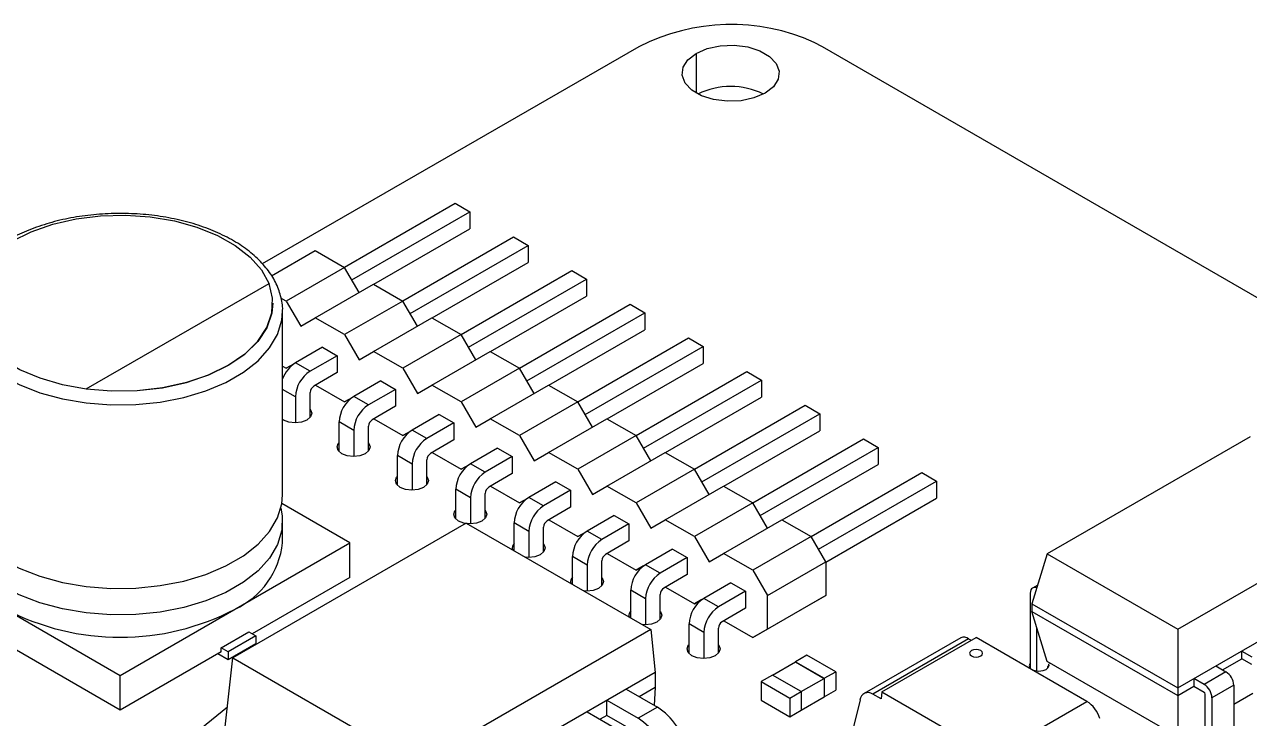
# Model space of a CAD drawing. Header units: millimetres. Extents: x -88 to 19, y -34 to 29.
# Drawn here: x -50.56 to -12.84, y 7.89 to 29.27 of the extents above; entities that cross this region are included whole.
import ezdxf

# ---------------------------------------------------------------- set-up
doc = ezdxf.new("R2010")
doc.units = ezdxf.units.MM

msp = doc.modelspace()

# ---------------------------------------------------------------- linework, layer by layer
at = {"color": 7, "linetype": 'Continuous', "lineweight": 25}
for p, q in [((-25.99, 28.583), (-26.247, 28.719)), ((-31.647, 28.583), (-43.238, 21.892)), ((-29.879, 28.379), (-29.879, 27.154)), ((-12.28, 20.668), (-25.99, 28.583)), ((-40.712, 21.79), (-37.297, 23.762)), ((-37.297, 23.762), (-36.844, 23.501)), ((-40.484, 21.4), (-36.844, 23.501)), ((-36.844, 23.501), (-36.844, 22.978)), ((-39.807, 21.268), (-36.844, 22.978)), ((-38.916, 20.754), (-35.501, 22.725)), ((-35.501, 22.725), (-35.048, 22.464)), ((-42.958, 21.527), (-41.607, 22.307)), ((-41.607, 22.307), (-40.708, 21.788)), ((-38.688, 20.363), (-35.048, 22.464)), ((-35.048, 22.464), (-35.048, 21.941)), ((-38.011, 20.231), (-35.048, 21.941)), ((-40.708, 21.788), (-42.505, 20.752)), ((-40.26, 21.011), (-40.708, 21.788)), ((-37.12, 19.717), (-33.705, 21.688)), ((-33.705, 21.688), (-33.252, 21.427)), ((-48.66, 18.044), (-43.031, 21.293)), ((-41.607, 20.233), (-39.81, 21.27)), ((-39.81, 21.27), (-38.912, 20.752)), ((-36.892, 19.326), (-33.252, 21.427)), ((-33.252, 21.427), (-33.252, 20.904)), ((-42.505, 20.752), (-42.665, 20.844)), ((-42.505, 20.752), (-42.056, 19.974)), ((-38.912, 20.752), (-40.708, 19.715)), ((-38.463, 19.974), (-38.912, 20.752)), ((-36.215, 19.194), (-33.252, 20.904)), ((-42.913, 20.681), (-42.913, 20.689)), ((-42.613, 14.782), (-42.613, 20.436)), ((-35.324, 18.68), (-31.909, 20.651)), ((-35.096, 18.289), (-31.456, 20.39)), ((-31.909, 20.651), (-31.456, 20.39)), ((-31.456, 20.39), (-31.456, 19.868)), ((-42.056, 19.974), (-41.607, 20.233)), ((-40.708, 19.715), (-41.607, 20.233)), ((-39.81, 19.196), (-38.014, 20.233)), ((-38.014, 20.233), (-37.116, 19.715)), ((-40.708, 19.715), (-40.259, 18.937)), ((-37.116, 19.715), (-38.912, 18.678)), ((-36.667, 18.937), (-37.116, 19.715)), ((-34.419, 18.157), (-31.456, 19.868)), ((-33.528, 17.643), (-30.113, 19.615)), ((-30.113, 19.615), (-29.66, 19.353)), ((-41.384, 19.329), (-42.218, 18.847)), ((-41.384, 19.329), (-40.931, 19.068)), ((-33.3, 17.252), (-29.66, 19.353)), ((-29.66, 19.353), (-29.66, 18.831)), ((-40.931, 19.068), (-41.766, 18.586)), ((-40.931, 19.068), (-40.931, 18.545)), ((-40.259, 18.937), (-39.81, 19.196)), ((-38.912, 18.678), (-39.81, 19.196)), ((-38.014, 18.159), (-36.218, 19.196)), ((-36.218, 19.196), (-35.32, 18.678)), ((-42.613, 18.74), (-42.505, 18.678)), ((-42.276, 18.81), (-42.505, 18.678)), ((-42.505, 18.678), (-42.276, 18.809)), ((-41.766, 18.586), (-42.218, 18.847)), ((-40.931, 18.545), (-41.652, 18.129)), ((-38.912, 18.678), (-38.463, 17.9)), ((-35.32, 18.678), (-37.116, 17.641)), ((-34.871, 17.9), (-35.32, 18.678)), ((-32.623, 17.121), (-29.66, 18.831)), ((-31.732, 16.606), (-28.316, 18.578)), ((-28.316, 18.578), (-27.864, 18.317)), ((-41.603, 18.157), (-40.708, 17.641)), ((-39.588, 18.292), (-40.422, 17.81)), ((-39.588, 18.292), (-39.135, 18.031)), ((-38.463, 17.9), (-38.014, 18.159)), ((-37.116, 17.641), (-38.014, 18.159)), ((-36.218, 17.123), (-34.422, 18.159)), ((-34.422, 18.159), (-33.524, 17.641)), ((-31.504, 16.215), (-27.864, 18.317)), ((-27.864, 18.317), (-27.864, 17.794)), ((-48.66, 18.036), (-48.66, 18.044)), ((-42.218, 17.802), (-42.613, 18.03)), ((-42.218, 17.802), (-42.218, 16.998)), ((-41.766, 17.167), (-41.766, 17.933)), ((-40.48, 17.773), (-40.708, 17.641)), ((-40.708, 17.641), (-40.48, 17.773)), ((-39.97, 17.549), (-40.422, 17.81)), ((-39.135, 18.031), (-39.97, 17.549)), ((-39.135, 18.031), (-39.135, 17.508)), ((-30.826, 16.084), (-27.864, 17.794)), ((-39.135, 17.508), (-39.856, 17.092)), ((-37.116, 17.641), (-36.667, 16.863)), ((-33.524, 17.641), (-35.32, 16.604)), ((-33.075, 16.863), (-33.524, 17.641)), ((-29.936, 15.569), (-26.52, 17.541)), ((-26.52, 17.541), (-26.068, 17.28)), ((-40.422, 16.765), (-40.875, 17.027)), ((-40.875, 16.114), (-40.875, 17.027)), ((-39.807, 17.12), (-38.912, 16.604)), ((-37.792, 17.255), (-38.626, 16.774)), ((-37.339, 16.994), (-38.174, 16.512)), ((-37.792, 17.255), (-37.339, 16.994)), ((-37.339, 16.994), (-37.339, 16.471)), ((-36.667, 16.863), (-36.218, 17.123)), ((-35.32, 16.604), (-36.218, 17.123)), ((-34.422, 16.086), (-32.626, 17.123)), ((-32.626, 17.123), (-31.728, 16.604)), ((-29.708, 15.178), (-26.068, 17.28)), ((-26.068, 17.28), (-26.068, 16.757)), ((-40.422, 16.765), (-40.422, 15.962)), ((-39.97, 16.13), (-39.97, 16.896)), ((-38.684, 16.736), (-38.912, 16.604)), ((-38.912, 16.604), (-38.684, 16.736)), ((-38.174, 16.512), (-38.626, 16.774)), ((-35.32, 16.604), (-34.871, 15.827)), ((-31.728, 16.604), (-33.524, 15.567)), ((-31.279, 15.827), (-31.728, 16.604)), ((-29.03, 15.047), (-26.068, 16.757)), ((-37.339, 16.471), (-38.06, 16.055)), ((-35.996, 16.218), (-36.83, 15.737)), ((-35.996, 16.218), (-35.543, 15.957)), ((-28.14, 14.533), (-24.724, 16.504)), ((-27.912, 14.142), (-24.272, 16.243)), ((-24.724, 16.504), (-24.272, 16.243)), ((-24.272, 16.243), (-24.272, 15.72)), ((-12.824, 16.571), (-19.071, 12.965)), ((-38.626, 15.728), (-39.079, 15.99)), ((-39.079, 15.077), (-39.079, 15.99)), ((-38.174, 15.093), (-38.174, 15.859)), ((-38.011, 16.084), (-37.116, 15.567)), ((-35.543, 15.957), (-36.377, 15.475)), ((-35.543, 15.957), (-35.543, 15.435)), ((-34.871, 15.827), (-34.422, 16.086)), ((-33.524, 15.567), (-34.422, 16.086)), ((-32.626, 15.049), (-30.83, 16.086)), ((-30.83, 16.086), (-29.932, 15.567)), ((-38.626, 15.728), (-38.626, 14.925)), ((-36.888, 15.699), (-37.116, 15.567)), ((-37.116, 15.567), (-36.888, 15.699)), ((-36.377, 15.475), (-36.83, 15.737)), ((-33.524, 15.567), (-33.075, 14.79)), ((-29.932, 15.567), (-31.728, 14.531)), ((-29.483, 14.79), (-29.932, 15.567)), ((-27.234, 14.01), (-24.272, 15.72)), ((-26.344, 13.496), (-22.928, 15.467)), ((-22.928, 15.467), (-22.476, 15.206)), ((-35.543, 15.435), (-36.264, 15.018)), ((-34.2, 15.182), (-35.034, 14.7)), ((-34.2, 15.182), (-33.747, 14.92)), ((-26.116, 13.105), (-22.476, 15.206)), ((-22.476, 15.206), (-22.476, 14.683)), ((-36.83, 14.692), (-37.283, 14.953)), ((-37.283, 14.04), (-37.283, 14.953)), ((-36.377, 14.056), (-36.377, 14.822)), ((-36.215, 15.047), (-35.32, 14.53)), ((-33.747, 14.92), (-34.581, 14.439)), ((-33.747, 14.92), (-33.747, 14.398)), ((-33.075, 14.79), (-32.626, 15.049)), ((-31.728, 14.531), (-32.626, 15.049)), ((-30.83, 14.012), (-29.034, 15.049)), ((-29.034, 15.049), (-28.136, 14.531)), ((-40.542, 13.302), (-42.636, 14.51)), ((-36.83, 14.692), (-36.83, 13.888)), ((-35.092, 14.662), (-35.32, 14.53)), ((-35.32, 14.53), (-35.092, 14.662)), ((-34.581, 14.439), (-35.034, 14.7)), ((-33.747, 14.398), (-34.468, 13.981)), ((-31.728, 14.531), (-31.279, 13.753)), ((-28.136, 14.531), (-29.932, 13.494)), ((-27.687, 13.753), (-28.136, 14.531)), ((-25.891, 12.712), (-22.476, 14.683)), ((-42.613, 13.302), (-42.613, 13.965)), ((-34.419, 14.01), (-33.524, 13.493)), ((-32.404, 14.145), (-33.238, 13.663)), ((-32.404, 14.145), (-31.951, 13.883)), ((-31.279, 13.753), (-30.83, 14.012)), ((-29.932, 13.494), (-30.83, 14.012)), ((-29.034, 12.975), (-27.238, 14.012)), ((-27.238, 14.012), (-26.34, 13.494)), ((-15.051, 10.644), (-8.804, 14.251)), ((-36.959, 13.909), (-44.143, 9.762)), ((-36.959, 13.909), (-31.278, 10.629)), ((-35.034, 13.655), (-35.487, 13.916)), ((-35.487, 13.059), (-35.487, 13.916)), ((-35.034, 13.655), (-35.034, 12.851)), ((-34.581, 13.019), (-34.581, 13.785)), ((-33.296, 13.626), (-33.524, 13.493)), ((-33.524, 13.493), (-33.296, 13.625)), ((-32.785, 13.402), (-33.238, 13.663)), ((-31.951, 13.883), (-32.785, 13.402)), ((-31.951, 13.883), (-31.951, 13.361)), ((-47.613, 9.22), (-40.542, 13.302)), ((-40.542, 12.23), (-40.542, 13.302)), ((-31.951, 13.361), (-32.672, 12.944)), ((-29.932, 13.494), (-29.483, 12.716)), ((-26.34, 13.494), (-28.136, 12.457)), ((-25.891, 12.716), (-26.34, 13.494)), ((-33.238, 12.618), (-33.69, 12.879)), ((-33.69, 12.022), (-33.69, 12.879)), ((-32.623, 12.973), (-31.728, 12.457)), ((-30.607, 13.108), (-31.442, 12.626)), ((-30.155, 12.847), (-30.989, 12.365)), ((-30.607, 13.108), (-30.155, 12.847)), ((-30.155, 12.847), (-30.155, 12.324)), ((-29.483, 12.716), (-29.034, 12.975)), ((-28.136, 12.457), (-29.034, 12.975)), ((-19.071, 12.965), (-19.541, 11.426)), ((-19.071, 12.965), (-15.051, 10.644)), ((-33.238, 12.618), (-33.238, 11.814)), ((-32.785, 11.983), (-32.785, 12.749)), ((-31.499, 12.589), (-31.728, 12.457)), ((-31.728, 12.457), (-31.5, 12.588)), ((-30.989, 12.365), (-31.442, 12.626)), ((-28.136, 12.457), (-27.687, 11.679)), ((-27.687, 11.679), (-25.891, 12.716)), ((-25.891, 12.716), (-25.891, 11.679)), ((-15.051, 8.834), (-8.334, 12.712)), ((-52.917, 12.281), (-47.613, 9.22)), ((-40.542, 12.23), (-43.548, 10.495)), ((-30.155, 12.324), (-30.876, 11.908)), ((-28.811, 12.071), (-29.646, 11.589)), ((-28.811, 12.071), (-28.359, 11.81)), ((-31.442, 11.581), (-31.894, 11.842)), ((-31.894, 10.985), (-31.894, 11.842)), ((-30.989, 10.946), (-30.989, 11.712)), ((-30.827, 11.936), (-29.932, 11.42)), ((-28.359, 11.81), (-29.193, 11.328)), ((-28.359, 11.81), (-28.359, 11.287)), ((-19.594, 11.754), (-19.594, 9.438)), ((-19.365, 12.001), (-19.524, 11.91)), ((-31.442, 11.581), (-31.442, 10.777)), ((-29.703, 11.552), (-29.932, 11.42)), ((-29.932, 11.42), (-29.704, 11.552)), ((-29.193, 11.328), (-29.646, 11.589)), ((-28.136, 10.383), (-26.34, 11.42)), ((-27.687, 10.642), (-27.687, 11.679)), ((-25.891, 11.679), (-27.687, 10.642)), ((-26.34, 11.42), (-25.891, 11.679)), ((-19.541, 11.426), (-15.051, 8.834)), ((-19.541, 11.426), (-19.541, 11.189)), ((-47.613, 8.148), (-52.917, 11.21)), ((-28.359, 11.287), (-29.08, 10.871)), ((-19.541, 11.189), (-15.051, 8.597)), ((-19.071, 9.65), (-19.541, 11.189)), ((-31.278, 10.629), (-38.462, 6.482)), ((-31.278, 10.629), (-31.146, 9.309)), ((-29.646, 10.544), (-30.098, 10.805)), ((-30.098, 9.893), (-30.098, 10.805)), ((-29.193, 9.909), (-29.193, 10.675)), ((-29.031, 10.899), (-28.136, 10.383)), ((-27.687, 10.642), (-28.136, 10.383)), ((-19.389, 9.346), (-19.389, 10.691)), ((-15.051, 10.644), (-15.051, 7.329)), ((-44.502, 10.067), (-43.654, 10.556)), ((-43.441, 10.434), (-44.29, 9.944)), ((-43.441, 10.189), (-44.29, 9.699)), ((-43.654, 10.556), (-43.441, 10.434)), ((-43.441, 10.434), (-43.441, 10.189)), ((-29.646, 10.544), (-29.646, 9.741)), ((-21.729, 10.381), (-24.708, 8.661)), ((-21.493, 10.348), (-24.443, 8.645)), ((-24.163, 8.715), (-21.262, 10.39)), ((-21.493, 10.348), (-21.414, 10.302)), ((-17.849, 8.42), (-21.262, 10.39)), ((-44.502, 9.944), (-47.613, 8.148)), ((-44.29, 9.699), (-44.608, 9.883)), ((-44.502, 9.944), (-44.502, 10.067)), ((-44.29, 9.944), (-44.502, 10.067)), ((-44.29, 9.944), (-44.29, 9.699)), ((-26.469, 9.843), (-26.823, 9.639)), ((-25.585, 9.333), (-26.469, 9.843)), ((-13.085, 9.732), (-13.085, 9.968)), ((-13.085, 9.968), (-12.774, 9.789)), ((-44.437, 7.172), (-44.143, 9.762)), ((-44.143, 9.762), (-38.462, 6.482)), ((-27.528, 9.23), (-26.822, 9.638)), ((-26.823, 9.639), (-26.823, 9.637)), ((-26.823, 9.639), (-25.939, 9.129)), ((-26.822, 9.638), (-25.94, 9.128)), ((-15.051, 7.329), (-19.071, 9.65)), ((-19.037, 9.533), (-19.057, 9.496)), ((-19.057, 9.438), (-19.057, 9.496)), ((-18.997, 9.607), (-19.013, 9.577)), ((-13.881, 9.509), (-13.57, 9.33)), ((-13.676, 9.391), (-13.085, 9.732)), ((-12.774, 9.552), (-13.085, 9.732)), ((-47.613, 8.148), (-47.613, 9.22)), ((-31.146, 9.309), (-38.33, 5.161)), ((-31.146, 9.309), (-31.146, 8.842)), ((-27.53, 9.231), (-27.883, 9.027)), ((-26.646, 8.721), (-27.53, 9.231)), ((-26.646, 8.721), (-25.94, 9.128)), ((-25.94, 9.128), (-25.94, 8.558)), ((-25.939, 9.129), (-25.585, 9.333)), ((-25.939, 9.129), (-25.939, 8.557)), ((-25.585, 9.333), (-25.585, 8.761)), ((-14.553, 9.121), (-14.553, 8.885)), ((-14.241, 8.942), (-14.553, 9.121)), ((-13.57, 9.33), (-14.241, 8.942)), ((-32.035, 8.795), (-31.074, 8.241)), ((-31.146, 8.842), (-31.631, 8.562)), ((-31.146, 8.842), (-31.171, 8.297)), ((-27.883, 9.027), (-27.883, 8.455)), ((-27.883, 9.027), (-26.999, 8.516)), ((-26.999, 8.516), (-26.646, 8.721)), ((-26.646, 8.721), (-26.646, 8.149)), ((-25.939, 8.557), (-25.585, 8.761)), ((-24.163, 8.715), (-24.188, 8.497)), ((-24.163, 8.715), (-20.75, 6.745)), ((-15.051, 8.597), (-14.553, 8.885)), ((-14.553, 8.885), (-14.241, 8.705)), ((-13.329, 8.913), (-14.001, 8.525)), ((-13.329, 8.913), (-13.329, 7.017)), ((-32.627, 7.987), (-32.627, 8.453)), ((-32.627, 8.453), (-31.667, 7.899)), ((-27.883, 8.455), (-26.999, 7.945)), ((-26.999, 8.516), (-26.999, 7.945)), ((-26.646, 8.15), (-25.94, 8.558)), ((-25.94, 8.558), (-25.939, 8.557)), ((-24.836, 8.471), (-25.039, 7.638)), ((-24.188, 8.497), (-24.443, 8.645)), ((-20.75, 6.745), (-17.849, 8.42)), ((-14.206, 6.328), (-14.206, 8.644)), ((-14.001, 8.525), (-14.001, 6.236)), ((-12.739, 8.664), (-13.329, 8.323)), ((-44.315, 8.243), (-45.129, 7.572)), ((-33.238, 8.101), (-32.278, 7.546)), ((-32.627, 7.987), (-32.834, 7.867)), ((-31.667, 7.432), (-32.627, 7.987)), ((-31.074, 8.241), (-31.667, 7.899)), ((-26.999, 7.945), (-26.646, 8.149))]:
    msp.add_line(p, q, dxfattribs=at)
at = {"color": 7, "linetype": 'Continuous', "lineweight": 25, "flags": 128}
for points in [[(-29.879, 28.379), (-29.537, 28.526), (-29.137, 28.612), (-28.711, 28.63), (-28.294, 28.578), (-27.92, 28.459), (-27.618, 28.285), (-27.413, 28.069), (-27.322, 27.828), (-27.353, 27.582), (-27.502, 27.351), (-27.758, 27.154), (-28.1, 27.006), (-28.5, 26.92), (-28.926, 26.903), (-29.343, 26.955), (-29.717, 27.073), (-30.019, 27.247), (-30.224, 27.464), (-30.315, 27.704), (-30.284, 27.95), (-30.135, 28.181), (-29.879, 28.379)], [(-50.937, 22.6), (-50.35, 22.887), (-49.689, 23.115), (-48.973, 23.278), (-48.22, 23.372), (-47.451, 23.393), (-46.687, 23.341), (-45.947, 23.218), (-45.252, 23.027), (-44.62, 22.773), (-44.069, 22.463), (-43.613, 22.105), (-43.264, 21.709), (-43.031, 21.285)], [(-48.66, 18.036), (-49.394, 18.17), (-50.08, 18.372), (-50.7, 18.635), (-51.237, 18.953), (-51.677, 19.318), (-52.008, 19.719), (-52.221, 20.146), (-52.311, 20.588), (-52.274, 21.032), (-52.112, 21.466), (-51.83, 21.88), (-51.435, 22.261), (-50.937, 22.6)], [(-48.66, 18.044), (-47.877, 17.98), (-47.088, 17.993), (-46.313, 18.082), (-45.574, 18.245), (-44.894, 18.477), (-44.29, 18.771), (-43.78, 19.119), (-43.379, 19.512), (-43.097, 19.938), (-42.943, 20.386), (-42.921, 20.842), (-43.031, 21.293)], [(-52.613, 20.411), (-52.569, 20.05), (-52.408, 19.618), (-52.136, 19.205), (-51.757, 18.821), (-51.282, 18.475), (-50.72, 18.175), (-50.086, 17.927), (-49.393, 17.739), (-48.659, 17.614), (-47.901, 17.555), (-47.135, 17.563), (-46.381, 17.639), (-45.656, 17.78), (-44.976, 17.984), (-44.359, 18.245), (-43.818, 18.557), (-43.365, 18.914), (-43.013, 19.306), (-42.768, 19.725), (-42.636, 20.16), (-42.613, 20.451)], [(-42.913, 20.681), (-42.943, 20.378), (-43.097, 19.93), (-43.379, 19.504), (-43.78, 19.111), (-44.29, 18.763), (-44.894, 18.468), (-45.574, 18.237), (-46.313, 18.074), (-47.088, 17.985), (-47.877, 17.972), (-48.66, 18.036)], [(-41.766, 17.417), (-41.756, 17.404), (-41.717, 17.292), (-41.756, 17.179), (-41.866, 17.084), (-42.031, 17.021), (-42.225, 16.998), (-42.42, 17.021), (-42.584, 17.084), (-42.613, 17.103)], [(-39.97, 16.38), (-39.96, 16.367), (-39.921, 16.255), (-39.96, 16.143), (-40.07, 16.048), (-40.235, 15.984), (-40.429, 15.962), (-40.624, 15.984), (-40.788, 16.048), (-40.899, 16.143), (-40.937, 16.255), (-40.899, 16.367), (-40.875, 16.396)], [(-38.174, 15.343), (-38.164, 15.33), (-38.125, 15.218), (-38.164, 15.106), (-38.274, 15.011), (-38.439, 14.947), (-38.633, 14.925), (-38.828, 14.947), (-38.992, 15.011), (-39.102, 15.106), (-39.141, 15.218), (-39.102, 15.33), (-39.079, 15.359)], [(-52.613, 14.782), (-52.569, 14.396), (-52.408, 13.964), (-52.136, 13.551), (-51.757, 13.167), (-51.282, 12.82), (-50.72, 12.52), (-50.086, 12.273), (-49.393, 12.084), (-48.659, 11.959), (-47.901, 11.9), (-47.135, 11.908), (-46.381, 11.984), (-45.656, 12.126), (-44.976, 12.329), (-44.359, 12.59), (-43.818, 12.903), (-43.365, 13.259), (-43.013, 13.652), (-42.768, 14.07), (-42.636, 14.506), (-42.613, 14.782)], [(-42.664, 14.373), (-42.622, 14.131), (-42.636, 13.689), (-42.768, 13.254), (-43.013, 12.835), (-43.365, 12.443), (-43.818, 12.086), (-44.359, 11.774), (-44.976, 11.513), (-45.656, 11.309), (-46.381, 11.168), (-47.135, 11.092), (-47.901, 11.083), (-48.659, 11.143), (-49.393, 11.268), (-50.086, 11.456), (-50.72, 11.704), (-51.282, 12.004), (-51.757, 12.35), (-52.136, 12.734), (-52.408, 13.147), (-52.569, 13.579), (-52.612, 14.02), (-52.563, 14.373)], [(-36.976, 13.899), (-37.031, 13.91), (-37.196, 13.974), (-37.306, 14.069), (-37.345, 14.181), (-37.306, 14.293), (-37.283, 14.322)], [(-36.377, 14.306), (-36.368, 14.293), (-36.329, 14.181), (-36.368, 14.069), (-36.478, 13.974), (-36.643, 13.91), (-36.837, 13.888), (-36.931, 13.893)], [(-34.581, 13.269), (-34.572, 13.257), (-34.533, 13.144), (-34.572, 13.032), (-34.682, 12.937), (-34.847, 12.873), (-35.041, 12.851), (-35.135, 12.856)], [(-32.785, 12.232), (-32.776, 12.22), (-32.737, 12.108), (-32.776, 11.995), (-32.886, 11.9), (-33.051, 11.837), (-33.245, 11.814), (-33.339, 11.819)], [(-19.393, 11.912), (-19.401, 11.915), (-19.446, 11.925), (-19.487, 11.923), (-19.524, 11.91), (-19.554, 11.885), (-19.576, 11.85), (-19.59, 11.806), (-19.594, 11.754)], [(-30.989, 11.196), (-30.98, 11.183), (-30.941, 11.071), (-30.98, 10.958), (-31.09, 10.863), (-31.255, 10.8), (-31.449, 10.777), (-31.543, 10.783)], [(-29.193, 10.159), (-29.184, 10.146), (-29.145, 10.034), (-29.184, 9.922), (-29.294, 9.826), (-29.458, 9.763), (-29.653, 9.741), (-29.847, 9.763), (-30.012, 9.826), (-30.122, 9.922), (-30.161, 10.034), (-30.122, 10.146), (-30.098, 10.175)], [(-21.121, 9.982), (-21.186, 10.007), (-21.262, 10.016), (-21.339, 10.007), (-21.404, 9.982), (-21.447, 9.944), (-21.462, 9.9), (-21.447, 9.856), (-21.404, 9.818), (-21.339, 9.793), (-21.262, 9.785), (-21.186, 9.793), (-21.121, 9.818), (-21.078, 9.856), (-21.062, 9.9), (-21.078, 9.944), (-21.121, 9.982)], [(-21.121, 9.982), (-21.186, 10.007), (-21.262, 10.016), (-21.339, 10.007), (-21.404, 9.982), (-21.447, 9.944), (-21.462, 9.9), (-21.447, 9.856), (-21.404, 9.818), (-21.339, 9.793), (-21.262, 9.785), (-21.186, 9.793), (-21.121, 9.818), (-21.078, 9.856), (-21.062, 9.9), (-21.078, 9.944), (-21.121, 9.982)], [(-19.037, 9.563), (-19.026, 9.515), (-19.048, 9.449), (-19.113, 9.393), (-19.211, 9.355), (-19.326, 9.342), (-19.44, 9.355), (-19.514, 9.381)]]:
    msp.add_lwpolyline(points, dxfattribs=at)
at = {"color": 7, "linetype": 'Continuous', "lineweight": 25}
for centre, radius, start, end in [((-28.806, 23.054), 6.216, 65.6929, 117.1949), ((-28.818, 25.071), 2.289, 63.8566, 116.1434), ((-41.686, 18.018), 0.985, 122.6774, 160.2454), ((-41.236, 17.757), 0.984, 122.6055, 177.3945), ((-41.52, 17.922), 0.246, 122.6055, 177.3945), ((-39.892, 16.982), 0.984, 122.6055, 177.3945), ((-39.44, 16.721), 0.984, 122.6055, 177.3945), ((-39.724, 16.885), 0.246, 122.6055, 177.3945), ((-38.096, 15.945), 0.984, 122.6055, 177.3945), ((-37.644, 15.684), 0.984, 122.6055, 177.3945), ((-37.928, 15.848), 0.246, 122.6055, 177.3945), ((-36.3, 14.908), 0.984, 122.6055, 177.3945), ((-35.847, 14.647), 0.984, 122.6055, 177.3945), ((-36.132, 14.811), 0.246, 122.6055, 177.3945), ((-34.504, 13.871), 0.984, 122.6055, 177.3945), ((-34.051, 13.61), 0.984, 122.6055, 177.3945), ((-34.336, 13.774), 0.246, 122.6055, 177.3945), ((-32.708, 12.834), 0.984, 122.6055, 177.3945), ((-45.151, 13.577), 2.553, 294.8673, 353.8125), ((-35.352, 13.143), 0.195, 133.3804, 195.9037), ((-32.255, 12.573), 0.984, 122.6055, 177.3945), ((-32.54, 12.737), 0.246, 122.6055, 177.3945), ((-30.912, 11.798), 0.984, 122.6055, 177.3945), ((-33.556, 12.107), 0.195, 133.3804, 195.9037), ((-30.459, 11.536), 0.984, 122.6055, 177.3945), ((-30.744, 11.701), 0.246, 122.6055, 177.3945), ((-29.116, 10.761), 0.984, 122.6055, 177.3945), ((-28.663, 10.5), 0.984, 122.6055, 177.3945), ((-47.613, 18.021), 7.629, 242.391, 297.609), ((-31.76, 11.07), 0.195, 133.3804, 195.9037), ((-28.948, 10.664), 0.246, 122.6055, 177.3945), ((-21.64, 10.155), 0.242, 52.6155, 111.3527), ((-19.503, 9.514), 0.121, 139.1097, 242.2676), ((-13.851, 8.889), 0.523, 2.6055, 57.3945), ((-24.587, 8.437), 0.252, 55.3814, 172.4001), ((-14.523, 8.502), 0.523, 2.6055, 57.3945), ((-14.283, 8.64), 0.0768, 2.6055, 57.3945), ((-18.334, 7.649), 0.91, 15.3924, 57.823), ((-32.21, 6.487), 2.09, 11.6278, 57.0661), ((-32.803, 6.145), 2.09, 11.6278, 57.0661)]:
    msp.add_arc(centre, radius, start, end, dxfattribs=at)
msp.add_open_spline([(-42.615, 20.452), (-42.615, 20.458), (-42.599, 20.61), (-42.664, 20.909), (-42.815, 21.334), (-43.075, 21.738), (-43.424, 22.114), (-43.863, 22.457), (-44.381, 22.759), (-44.967, 23.012), (-45.607, 23.212), (-46.288, 23.354), (-46.996, 23.437), (-47.715, 23.459), (-48.433, 23.42), (-49.134, 23.32), (-49.806, 23.162), (-50.428, 22.943), (-50.856, 22.757), (-51.051, 22.631), (-51.081, 22.611)], degree=3, knots=[0, 0, 0, 0, 0.002309, 0.061399, 0.120389, 0.180067, 0.240876, 0.302662, 0.36499, 0.427475, 0.489899, 0.552227, 0.614474, 0.676677, 0.738881, 0.801123, 0.863448, 0.925902, 0.988529, 1, 1, 1, 1], dxfattribs=at)

doc.saveas('drawing.dxf')
